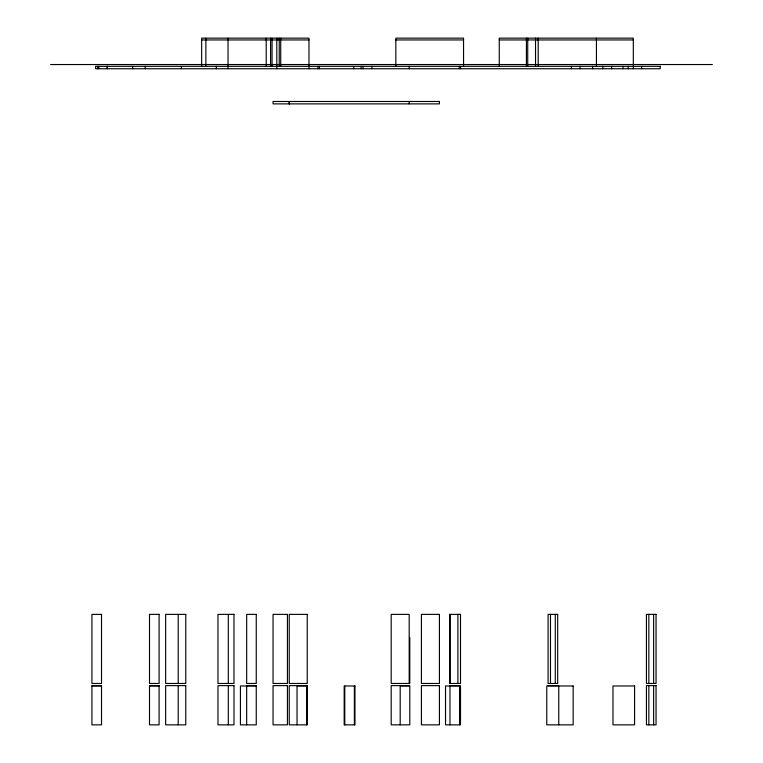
<?xml version="1.0" encoding="UTF-8"?>
<svg xmlns="http://www.w3.org/2000/svg" width="763" height="763" viewBox="0 0 763 763"><rect width="100%" height="100%" fill="white"/><g stroke="black" fill="none" stroke-linecap="round" stroke-linejoin="round"><path stroke-width="1.14" d="M201.651 39.953L266.211 39.953M266.382 39.953L308.986 39.953M395.835 39.953L463.551 39.953M499.26 39.953L537.839 39.953M538.192 39.953L633.309 39.953M50.616 64.54L712.384 64.54M246.659 685.632L256.254 685.632L256.254 724.85L240.421 724.85L240.421 685.985L256.254 685.985M409.187 685.632L391.2 685.632L391.2 724.85L409.788 724.85L409.788 685.985L400.194 685.985L400.194 724.85M449.846 685.632L460.509 685.632L460.509 724.85L445.535 724.85L445.535 685.985L459.564 685.985L459.564 724.85M548.092 685.632L557.686 685.632M91.932 685.985L101.527 685.985M149.5 685.985L159.095 685.985M653.643 614.377L653.643 683.467M653.643 685.632L653.643 724.85M648.846 614.377L648.846 683.467M648.846 685.632L648.846 724.85M641.578 66.333L641.578 68.737M633.309 68.737L633.309 38.15L499.26 38.15L499.26 66.333M628.197 66.333L628.197 68.737M622.99 66.333L622.99 68.737M611.659 66.333L611.659 68.737M602.808 66.333L602.808 68.737M596.437 38.15L596.437 66.333M592.613 66.333L592.613 68.737M580.042 66.333L580.042 68.737M571.42 66.333L571.42 68.737M558.764 685.985L558.764 724.85M555.283 614.377L555.283 683.467M550.485 614.377L550.485 683.467M538.192 38.15L538.192 66.333M535.531 38.15L535.531 66.333M527.729 38.15L527.729 66.333M526.422 38.15L526.422 66.333M463.551 66.333L463.551 38.15L395.835 38.15L395.835 66.333M460.528 66.333L460.528 68.737M459.221 66.333L459.221 68.737M457.895 614.377L457.895 683.467M449.97 614.377L449.97 683.467M449.97 685.985L449.97 724.85M409.788 637.649L409.788 683.467L391.2 683.467L391.2 614.377L409.187 614.377L409.187 683.467M409.206 66.333L409.206 68.737M409.187 101.479L409.187 103.882M371.905 66.333L371.905 68.737M363.035 66.333L363.035 68.737M361.109 66.333L361.109 68.737M354.375 685.985L354.375 724.85M353.755 66.333L353.755 68.737M344.781 685.985L344.781 724.85M319.439 66.333L319.439 68.737M317.961 66.333L317.961 68.737M308.986 68.737L308.986 38.15L201.651 38.15L201.651 66.333M306.631 724.85L306.631 685.985L297.036 685.985L297.036 724.85M280.727 38.15L280.727 66.333M279.248 38.15L279.248 66.333M276.797 38.15L276.797 68.737M272.067 38.15L272.067 66.333M270.588 38.15L270.588 66.333M266.211 38.15L266.211 66.333M246.659 685.985L246.659 724.85M228.309 614.377L228.309 683.467M228.309 685.632L228.309 724.85M228.023 38.15L228.023 68.737M216.358 66.333L216.358 68.737M205.867 38.15L205.867 66.333M181.384 66.333L181.384 68.737M178.208 614.377L178.208 683.467M178.208 685.632L178.208 724.85M145.199 66.333L145.199 68.737M132.628 66.333L132.628 68.737M107.411 66.333L107.411 68.737M107.125 66.333L107.125 68.737M98.799 66.333L98.799 68.737M97.664 66.333L97.664 68.737M660.214 66.333L95.604 66.333L95.604 68.737L660.214 68.737L660.214 66.333M439.421 101.479L273.049 101.479L273.049 103.882L439.421 103.882L439.421 101.479M101.527 614.377L91.932 614.377L91.932 683.467L101.527 683.467L101.527 614.377M159.095 614.377L149.5 614.377L149.5 683.467L159.095 683.467L159.095 614.377M185.771 614.377L165.657 614.377L165.657 683.467L185.771 683.467L185.771 614.377M233.983 614.377L217.98 614.377L217.98 683.467L233.983 683.467L233.983 614.377M256.254 614.377L246.659 614.377L246.659 683.467L256.254 683.467L256.254 614.377M287.441 614.377L273.049 614.377L273.049 683.467L287.441 683.467L287.441 614.377M307.231 614.377L289.244 614.377L289.244 683.467L307.231 683.467L307.231 614.377M439.421 614.377L421.424 614.377L421.424 683.467L439.421 683.467L439.421 614.377M460.509 614.377L449.846 614.377L449.846 683.467L460.509 683.467L460.509 614.377M557.686 614.377L548.092 614.377L548.092 683.467L557.686 683.467L557.686 614.377M656.046 614.377L646.442 614.377L646.442 683.467L656.046 683.467L656.046 614.377M101.527 685.632L91.932 685.632L91.932 724.85L101.527 724.85L101.527 685.632M159.095 685.632L149.5 685.632L149.5 724.85L159.095 724.85L159.095 685.632M185.771 685.632L165.657 685.632L165.657 724.85L185.771 724.85L185.771 685.632M233.983 685.632L217.98 685.632L217.98 724.85L233.983 724.85L233.983 685.632M287.441 685.632L273.049 685.632L273.049 724.85L287.441 724.85L287.441 685.632M307.231 685.632L289.244 685.632L289.244 724.85L307.231 724.85L307.231 685.632M439.421 685.632L421.424 685.632L421.424 724.85L439.421 724.85L439.421 685.632M656.046 685.632L646.442 685.632L646.442 724.85L656.046 724.85L656.046 685.632M354.976 685.985L344.18 685.985L344.18 724.85L354.976 724.85L354.976 685.985M573.156 685.985L546.766 685.985L546.766 724.85L573.156 724.85L573.156 685.985M634.568 685.985L612.985 685.985L612.985 724.85L634.568 724.85L634.568 685.985M289.263 103.882L289.263 101.479L289.244 103.882"/></g></svg>
